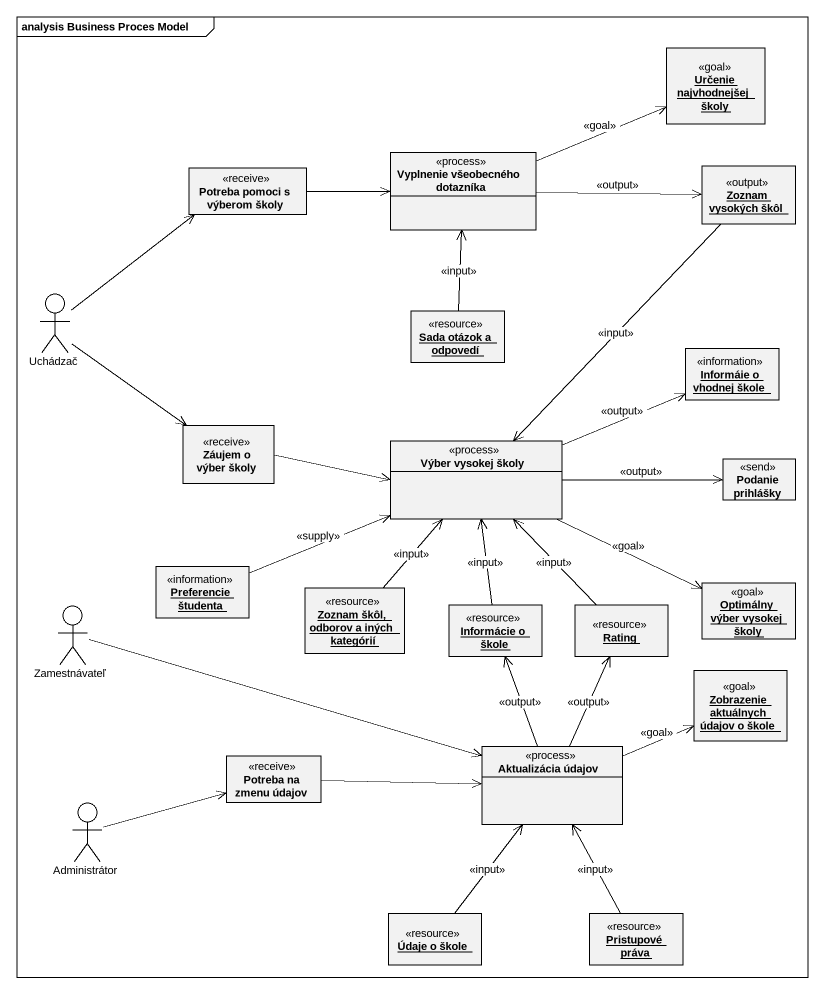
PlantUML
@startuml
mainframe analysis Business Proces Model
allowmixing
hide circle
hide empty members
object "Určenie najvhodnejšej školy" as Určenie_najvhodnejšej_školy <<goal>>
class "Potreba pomoci s výberom školy" as Potreba_pomoci_s_výberom <<receive>>
class "Vyplnenie všeobecného dotazníka" as Vyplnenie_všeobecného <<process>>
object "Zoznam vysokých škôl" as Zoznam_vysokých_škôl <<output>>
actor Uchádzač
object "Sada otázok a odpovedí" as Sada_otázok_a_odpovedí <<resource>>
object "Informáie o vhodnej škole" as Informáie_o_vhodnej_škole <<information>>
class "Záujem o výber školy" as Záujem_o_výber_školy <<receive>>
class "Výber vysokej školy" as Výber_vysokej_školy <<process>>
class "Podanie prihlášky" as Podanie_prihlášky <<send>>
object "Preferencie študenta" as Preferencie_študenta <<information>>
actor Zamestnávateľ
object "Zoznam škôl, odborov a iných kategórií" as Zoznam_škôl_odborov_a_iných <<resource>>
object "Informácie o škole" as Informácie_o_škole <<resource>>
object Rating <<resource>>
object "Optimálny výber vysokej školy" as Optimálny_výber_vysokej <<goal>>
object "Zobrazenie aktuálnych údajov o škole" as Zobrazenie_aktuálnych <<goal>>
class "Aktualizácia údajov" as Aktualizácia_údajov <<process>>
class "Potreba na zmenu údajov" as Potreba_na_zmenu_údajov <<receive>>
actor Administrátor
object "Údaje o škole" as Údaje_o_škole <<resource>>
object "Pristupové práva" as Pristupové_práva <<resource>>
Potreba_pomoci_s_výberom -right-> Vyplnenie_všeobecného
Vyplnenie_všeobecného -right-> Určenie_najvhodnejšej_školy : <<goal>>
Vyplnenie_všeobecného -right-> Zoznam_vysokých_škôl : <<output>>
Zoznam_vysokých_škôl --> Výber_vysokej_školy : <<input>>
Uchádzač -up-> Potreba_pomoci_s_výberom
Uchádzač --> Záujem_o_výber_školy
Sada_otázok_a_odpovedí -up-> Vyplnenie_všeobecného : <<input>>
Záujem_o_výber_školy -right-> Výber_vysokej_školy
Výber_vysokej_školy -right-> Informáie_o_vhodnej_škole : <<output>>
Výber_vysokej_školy -right-> Podanie_prihlášky : <<output>>
Výber_vysokej_školy -right-> Optimálny_výber_vysokej : <<goal>>
Preferencie_študenta -right-> Výber_vysokej_školy : <<supply>>
Zamestnávateľ -right-> Aktualizácia_údajov
Zoznam_škôl_odborov_a_iných -up-> Výber_vysokej_školy : <<input>>
Informácie_o_škole -up-> Výber_vysokej_školy : <<input>>
Rating -up-> Výber_vysokej_školy : <<input>>
Aktualizácia_údajov -up-> Informácie_o_škole : <<output>>
Aktualizácia_údajov -up-> Rating : <<output>>
Aktualizácia_údajov -right-> Zobrazenie_aktuálnych : <<goal>>
Potreba_na_zmenu_údajov -right-> Aktualizácia_údajov
Administrátor -right-> Potreba_na_zmenu_údajov
Údaje_o_škole -up-> Aktualizácia_údajov : <<input>>
Pristupové_práva -up-> Aktualizácia_údajov : <<input>>
@enduml
